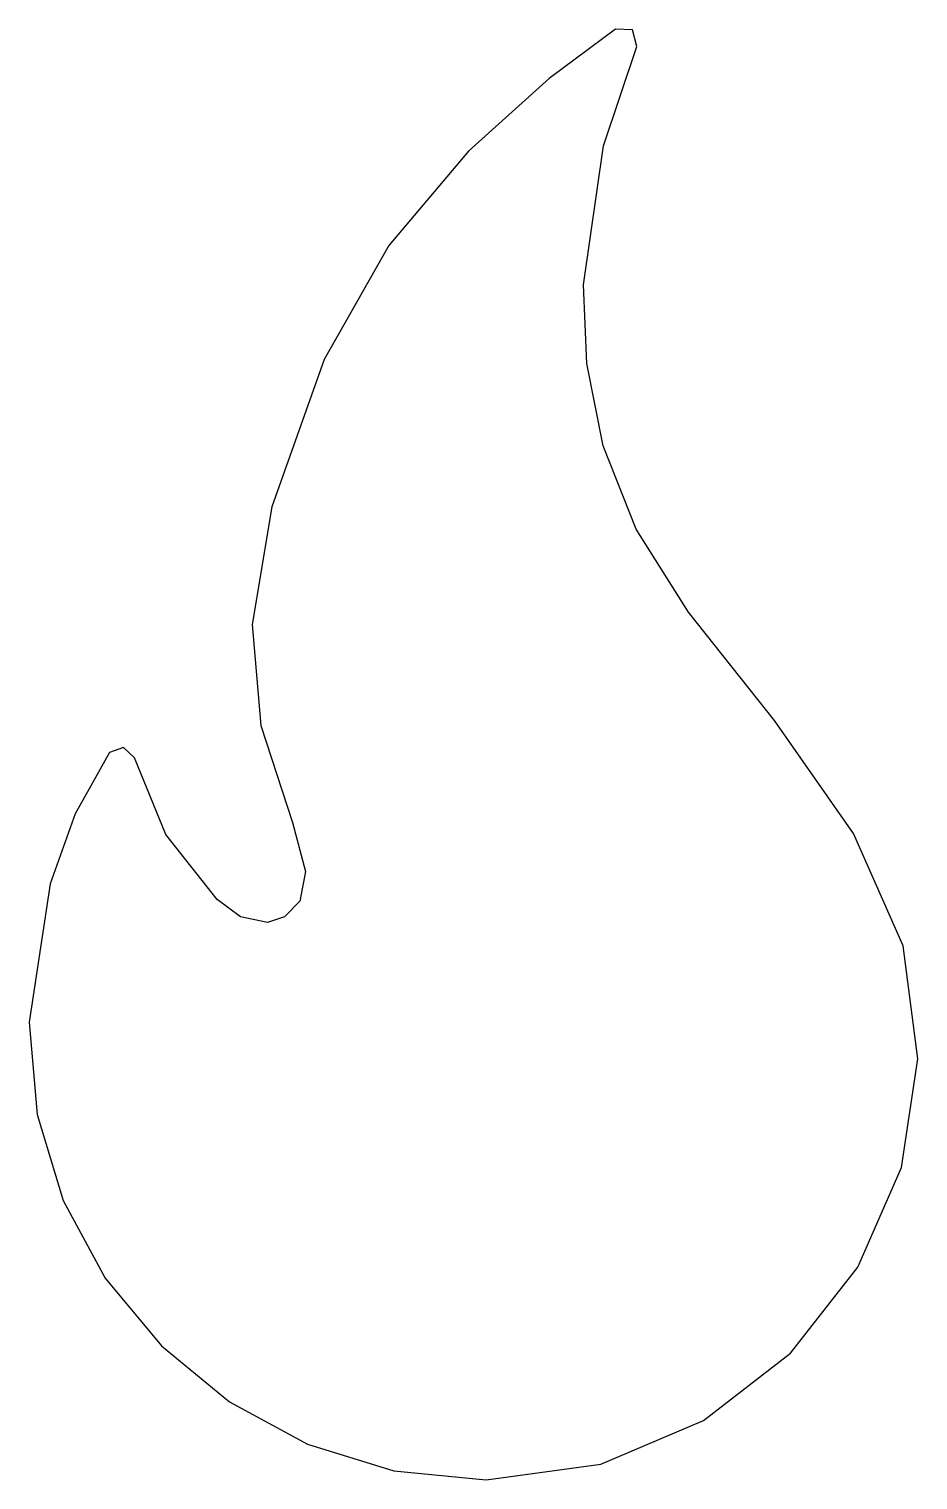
# Model space of a CAD drawing. Extents: x 10.8 to 23.4, y 1 to 21.7.
import ezdxf

# ---------------------------------------------------------------- set-up
doc = ezdxf.new("R2010")
doc.units = 0

msp = doc.modelspace()

# ---------------------------------------------------------------- linework, layer by layer
at = {"layer": 'Layer 1', "color": 7}
msp.add_lwpolyline([(20.171669, 13.369549), (19.425235, 14.545869), (18.958721, 15.733102), (18.72562, 16.901236), (18.679421, 18.020257), (18.961698, 19.990904), (19.433482, 21.404935), (19.376266, 21.640083), (19.134504, 21.650997), (18.18986, 20.948902), (17.046282, 19.915664), (15.911635, 18.577328), (14.99378, 16.959941), (14.248565, 14.86771), (13.971166, 13.195917), (14.092627, 11.761754), (14.543989, 10.382408), (14.728577, 9.687919), (14.649491, 9.263553), (14.429019, 9.044073), (14.189447, 8.964244), (13.804148, 9.040642), (13.472427, 9.289681), (12.745155, 10.212745), (12.297679, 11.300511), (12.141244, 11.44967), (11.943138, 11.374595), (11.45461, 10.507755), (11.100772, 9.51193), (10.800139, 7.546079), (10.915377, 6.235912), (11.28598, 5.015632), (11.883793, 3.911375), (12.680663, 2.94928), (13.648437, 2.155484), (14.758962, 1.556126), (15.984085, 1.177343), (17.295652, 1.045274), (18.924641, 1.268309), (20.383873, 1.89194), (21.618685, 2.847953), (22.574413, 4.068135), (23.196395, 5.484274), (23.429967, 7.028157), (23.220466, 8.631572), (22.513229, 10.226304), (21.389082, 11.830669), (20.171669, 13.369549), (20.171669, 13.369549)], dxfattribs=at)

doc.saveas('drawing.dxf')
